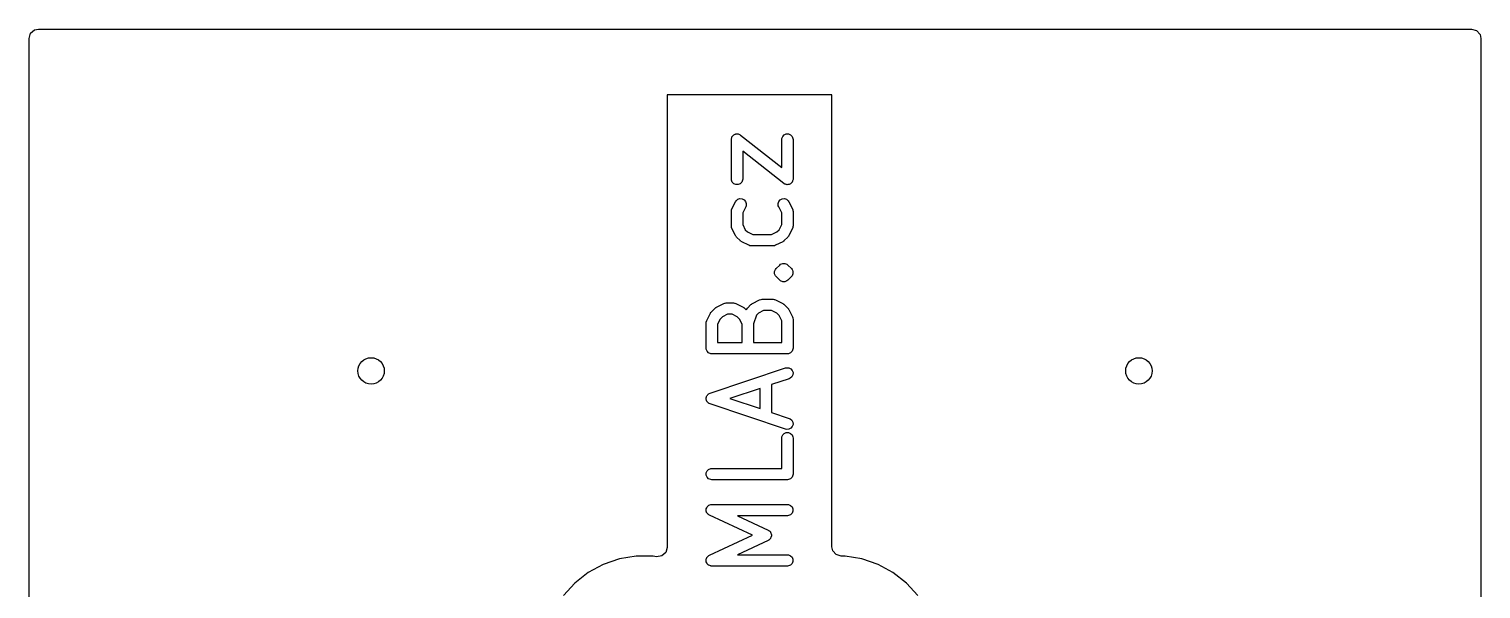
# Model space of a CAD drawing. Extents: x 0.22 to 0.99, y 0.22 to 1.78.
# Drawn here: x 0.222 to 0.978, y 1.486 to 1.778 of the extents above; entities that cross this region are included whole.
import ezdxf

# ---------------------------------------------------------------- set-up
doc = ezdxf.new("R2010")
doc.units = 0
doc.header["$MEASUREMENT"] = 0
doc.layers.add('BLACK', color=7, linetype='CONTINUOUS')

msp = doc.modelspace()

# ---------------------------------------------------------------- linework, layer by layer
at = {"layer": 'BLACK', "linetype": 'CONTINUOUS'}
for p, q in [((0.22261, 1.77593), (0.22468, 1.77773)), ((0.22468, 1.77773), (0.22671, 1.77817)), ((0.22671, 1.77817), (0.97329, 1.77817)), ((0.97329, 1.77817), (0.97593, 1.77739)), ((0.22183, 1.77329), (0.22261, 1.77593)), ((0.22183, 0.22671), (0.22183, 1.77329)), ((0.97593, 1.77739), (0.97773, 1.77532)), ((0.97773, 1.77532), (0.97817, 1.77329)), ((0.97817, 1.77329), (0.97817, 1.33835)), ((0.64009, 1.74382), (0.5543, 1.74382)), ((0.5543, 1.74382), (0.5543, 1.50802)), ((0.64009, 1.50837), (0.64009, 1.74382)), ((0.58768, 1.72083), (0.5877, 1.72091)), ((0.58769, 1.72077), (0.58768, 1.72083)), ((0.58768, 1.72061), (0.58769, 1.72077)), ((0.58768, 1.69998), (0.58768, 1.72061)), ((0.5877, 1.72091), (0.58773, 1.72118)), ((0.58773, 1.72118), (0.58789, 1.72155)), ((0.58789, 1.72155), (0.58799, 1.72194)), ((0.58799, 1.72194), (0.5881, 1.72208)), ((0.5881, 1.72208), (0.58817, 1.72225)), ((0.58817, 1.72225), (0.58846, 1.72253)), ((0.58846, 1.72253), (0.58871, 1.72285)), ((0.58871, 1.72285), (0.58886, 1.72294)), ((0.58886, 1.72294), (0.58899, 1.72306)), ((0.58899, 1.72306), (0.58936, 1.72322)), ((0.58936, 1.72322), (0.58971, 1.72341)), ((0.58971, 1.72341), (0.58989, 1.72343)), ((0.58989, 1.72343), (0.59005, 1.7235)), ((0.59005, 1.7235), (0.59045, 1.7235)), ((0.59045, 1.7235), (0.59085, 1.72355)), ((0.59085, 1.72355), (0.59103, 1.7235)), ((0.59103, 1.7235), (0.5912, 1.7235)), ((0.5912, 1.7235), (0.59158, 1.72335)), ((0.59158, 1.72335), (0.59196, 1.72324)), ((0.59196, 1.72324), (0.5922, 1.72309)), ((0.5922, 1.72309), (0.59227, 1.72306)), ((0.59227, 1.72306), (0.59231, 1.72302)), ((0.59231, 1.72302), (0.59245, 1.72293)), ((0.59245, 1.72293), (0.61392, 1.70606)), ((0.61392, 1.72061), (0.61398, 1.72118)), ((0.61392, 1.70606), (0.61392, 1.72061)), ((0.61398, 1.72118), (0.61442, 1.72225)), ((0.61442, 1.72225), (0.61523, 1.72306)), ((0.61523, 1.72306), (0.6163, 1.7235)), ((0.6163, 1.7235), (0.61745, 1.7235)), ((0.61745, 1.7235), (0.61852, 1.72306)), ((0.61852, 1.72306), (0.61933, 1.72225)), ((0.61933, 1.72225), (0.61977, 1.72118)), ((0.61977, 1.72118), (0.61983, 1.72061)), ((0.61983, 1.72061), (0.61983, 1.69998)), ((0.61505, 1.69766), (0.59358, 1.71453)), ((0.59358, 1.71453), (0.59358, 1.69998)), ((0.58773, 1.69941), (0.58768, 1.69998)), ((0.58817, 1.69834), (0.58773, 1.69941)), ((0.58899, 1.69753), (0.58817, 1.69834)), ((0.59005, 1.69709), (0.58899, 1.69753)), ((0.5912, 1.69709), (0.59005, 1.69709)), ((0.59227, 1.69753), (0.5912, 1.69709)), ((0.59308, 1.69834), (0.59227, 1.69753)), ((0.59352, 1.69941), (0.59308, 1.69834)), ((0.59358, 1.69998), (0.59352, 1.69941)), ((0.61519, 1.69757), (0.61505, 1.69766)), ((0.61523, 1.69753), (0.61519, 1.69757)), ((0.61531, 1.6975), (0.61523, 1.69753)), ((0.61554, 1.69735), (0.61531, 1.6975)), ((0.61593, 1.69724), (0.61554, 1.69735)), ((0.6163, 1.69709), (0.61593, 1.69724)), ((0.61648, 1.69709), (0.6163, 1.69709)), ((0.61665, 1.69704), (0.61648, 1.69709)), ((0.61705, 1.69709), (0.61665, 1.69704)), ((0.61745, 1.69709), (0.61705, 1.69709)), ((0.61762, 1.69716), (0.61745, 1.69709)), ((0.61779, 1.69718), (0.61762, 1.69716)), ((0.61814, 1.69737), (0.61779, 1.69718)), ((0.61852, 1.69753), (0.61814, 1.69737)), ((0.61864, 1.69765), (0.61852, 1.69753)), ((0.6188, 1.69774), (0.61864, 1.69765)), ((0.61905, 1.69806), (0.6188, 1.69774)), ((0.61933, 1.69834), (0.61905, 1.69806)), ((0.6194, 1.69851), (0.61933, 1.69834)), ((0.61951, 1.69865), (0.6194, 1.69851)), ((0.61962, 1.69904), (0.61951, 1.69865)), ((0.61977, 1.69941), (0.61962, 1.69904)), ((0.6198, 1.69968), (0.61977, 1.69941)), ((0.61982, 1.69976), (0.6198, 1.69968)), ((0.61983, 1.69998), (0.61981, 1.69982)), ((0.61981, 1.69982), (0.61982, 1.69976)), ((0.58799, 1.68443), (0.58986, 1.68818)), ((0.58986, 1.68818), (0.59017, 1.68867)), ((0.59017, 1.68867), (0.59104, 1.68943)), ((0.59104, 1.68943), (0.59213, 1.68979)), ((0.59213, 1.68979), (0.59328, 1.68971)), ((0.59328, 1.68971), (0.59431, 1.68919)), ((0.59431, 1.68919), (0.59507, 1.68832)), ((0.59507, 1.68832), (0.59543, 1.68723)), ((0.59543, 1.68723), (0.59535, 1.68608)), ((0.61207, 1.68723), (0.61243, 1.68832)), ((0.61215, 1.68608), (0.61207, 1.68723)), ((0.61243, 1.68832), (0.61319, 1.68919)), ((0.61319, 1.68919), (0.61422, 1.68971)), ((0.61422, 1.68971), (0.61537, 1.68979)), ((0.61537, 1.68979), (0.61646, 1.68943)), ((0.61646, 1.68943), (0.61733, 1.68867)), ((0.61733, 1.68867), (0.61764, 1.68818)), ((0.61764, 1.68818), (0.61952, 1.68443)), ((0.58768, 1.68311), (0.58773, 1.68369)), ((0.58768, 1.67561), (0.58768, 1.68311)), ((0.58773, 1.68369), (0.58777, 1.68379)), ((0.58777, 1.68379), (0.58778, 1.68389)), ((0.58778, 1.68389), (0.58799, 1.68443)), ((0.59514, 1.68554), (0.59358, 1.68241)), ((0.59358, 1.68241), (0.59358, 1.67631)), ((0.59535, 1.68608), (0.59514, 1.68554)), ((0.61236, 1.68554), (0.61215, 1.68608)), ((0.61392, 1.68241), (0.61236, 1.68554)), ((0.61392, 1.67631), (0.61392, 1.68241)), ((0.61952, 1.68443), (0.61972, 1.68389)), ((0.61972, 1.68389), (0.61973, 1.68379)), ((0.61973, 1.68379), (0.61977, 1.68369)), ((0.61977, 1.68369), (0.61983, 1.68311)), ((0.61983, 1.68311), (0.61983, 1.67561)), ((0.58773, 1.67504), (0.58768, 1.67561)), ((0.58777, 1.67494), (0.58773, 1.67504)), ((0.58778, 1.67483), (0.58777, 1.67494)), ((0.58799, 1.67429), (0.58778, 1.67483)), ((0.58986, 1.67054), (0.58799, 1.67429)), ((0.59358, 1.67631), (0.59493, 1.67361)), ((0.59493, 1.67361), (0.59613, 1.67241)), ((0.59613, 1.67241), (0.59882, 1.67107)), ((0.60868, 1.67107), (0.61138, 1.67241)), ((0.61138, 1.67241), (0.61257, 1.67361)), ((0.61257, 1.67361), (0.61392, 1.67631)), ((0.61952, 1.67429), (0.61764, 1.67054)), ((0.61972, 1.67483), (0.61952, 1.67429)), ((0.61973, 1.67494), (0.61972, 1.67483)), ((0.61977, 1.67504), (0.61973, 1.67494)), ((0.61983, 1.67561), (0.61977, 1.67504)), ((0.59002, 1.67029), (0.58986, 1.67054)), ((0.59005, 1.67022), (0.59002, 1.67029)), ((0.59011, 1.67014), (0.59005, 1.67022)), ((0.59017, 1.67005), (0.59011, 1.67014)), ((0.59023, 1.67), (0.59017, 1.67005)), ((0.59041, 1.66977), (0.59023, 1.67)), ((0.59229, 1.6679), (0.59041, 1.66977)), ((0.59252, 1.66771), (0.59229, 1.6679)), ((0.59257, 1.66766), (0.59252, 1.66771)), ((0.59266, 1.6676), (0.59257, 1.66766)), ((0.59274, 1.66753), (0.59266, 1.6676)), ((0.59281, 1.6675), (0.59274, 1.66753)), ((0.59306, 1.66735), (0.59281, 1.6675)), ((0.59681, 1.66547), (0.59306, 1.66735)), ((0.59735, 1.66527), (0.59681, 1.66547)), ((0.59745, 1.66526), (0.59735, 1.66527)), ((0.59755, 1.66522), (0.59745, 1.66526)), ((0.59813, 1.66516), (0.59755, 1.66522)), ((0.60938, 1.66516), (0.59813, 1.66516)), ((0.59882, 1.67107), (0.60868, 1.67107)), ((0.60995, 1.66522), (0.60938, 1.66516)), ((0.61005, 1.66526), (0.60995, 1.66522)), ((0.61016, 1.66527), (0.61005, 1.66526)), ((0.6107, 1.66547), (0.61016, 1.66527)), ((0.61445, 1.66735), (0.6107, 1.66547)), ((0.61469, 1.6675), (0.61445, 1.66735)), ((0.61477, 1.66753), (0.61469, 1.6675)), ((0.61485, 1.6676), (0.61477, 1.66753)), ((0.61494, 1.66766), (0.61485, 1.6676)), ((0.61499, 1.66771), (0.61494, 1.66766)), ((0.61521, 1.6679), (0.61499, 1.66771)), ((0.61709, 1.66977), (0.61521, 1.6679)), ((0.61727, 1.67), (0.61709, 1.66977)), ((0.61733, 1.67005), (0.61727, 1.67)), ((0.61739, 1.67014), (0.61733, 1.67005)), ((0.61746, 1.67022), (0.61739, 1.67014)), ((0.61748, 1.67029), (0.61746, 1.67022)), ((0.61764, 1.67054), (0.61748, 1.67029)), ((0.61023, 1.65182), (0.61053, 1.65254)), ((0.61023, 1.65066), (0.61023, 1.65182)), ((0.61067, 1.6496), (0.61023, 1.65066)), ((0.61053, 1.65254), (0.61067, 1.65288)), ((0.61067, 1.65288), (0.61104, 1.65333)), ((0.61067, 1.65288), (0.61067, 1.65288)), ((0.61104, 1.64915), (0.61067, 1.6496)), ((0.61067, 1.6496), (0.61067, 1.6496)), ((0.61104, 1.65333), (0.61291, 1.6552)), ((0.61291, 1.64728), (0.61104, 1.64915)), ((0.61291, 1.6552), (0.61336, 1.65557)), ((0.61336, 1.65557), (0.61442, 1.65601)), ((0.61442, 1.65601), (0.61558, 1.65601)), ((0.61558, 1.65601), (0.61664, 1.65557)), ((0.61664, 1.65557), (0.61664, 1.65557)), ((0.61664, 1.65557), (0.61709, 1.6552)), ((0.61709, 1.6552), (0.61896, 1.65333)), ((0.61896, 1.64915), (0.61709, 1.64728)), ((0.61896, 1.65333), (0.61933, 1.65288)), ((0.61933, 1.6496), (0.61896, 1.64915)), ((0.61933, 1.65288), (0.61947, 1.65254)), ((0.61977, 1.65066), (0.61933, 1.6496)), ((0.61947, 1.65254), (0.61977, 1.65182)), ((0.61977, 1.65182), (0.61977, 1.65066)), ((0.61336, 1.64691), (0.61291, 1.64728)), ((0.61442, 1.64647), (0.61336, 1.64691)), ((0.61558, 1.64647), (0.61442, 1.64647)), ((0.61664, 1.64691), (0.61558, 1.64647)), ((0.61709, 1.64728), (0.61664, 1.64691)), ((0.57993, 1.63326), (0.58368, 1.63513)), ((0.58368, 1.63513), (0.58422, 1.63534)), ((0.58422, 1.63534), (0.58433, 1.63535)), ((0.58433, 1.63535), (0.58443, 1.63539)), ((0.58443, 1.63539), (0.585, 1.63545)), ((0.585, 1.63545), (0.58875, 1.63545)), ((0.58875, 1.63545), (0.58933, 1.63539)), ((0.58933, 1.63539), (0.58943, 1.63535)), ((0.58943, 1.63535), (0.58953, 1.63534)), ((0.58953, 1.63534), (0.59007, 1.63513)), ((0.59007, 1.63513), (0.59382, 1.63326)), ((0.59604, 1.63271), (0.59791, 1.63458)), ((0.59791, 1.63458), (0.59814, 1.63477)), ((0.59814, 1.63477), (0.59819, 1.63483)), ((0.59819, 1.63483), (0.59828, 1.63488)), ((0.59828, 1.63488), (0.59836, 1.63495)), ((0.59836, 1.63495), (0.59843, 1.63498)), ((0.59843, 1.63498), (0.59868, 1.63513)), ((0.59868, 1.63513), (0.60243, 1.63701)), ((0.60243, 1.63701), (0.60297, 1.63722)), ((0.60297, 1.63722), (0.60308, 1.63722)), ((0.60308, 1.63722), (0.60318, 1.63726)), ((0.60318, 1.63726), (0.60375, 1.63732)), ((0.60375, 1.63732), (0.60938, 1.63732)), ((0.60938, 1.63732), (0.60995, 1.63726)), ((0.60995, 1.63726), (0.61005, 1.63722)), ((0.61005, 1.63722), (0.61016, 1.63722)), ((0.61016, 1.63722), (0.6107, 1.63701)), ((0.6107, 1.63701), (0.61445, 1.63513)), ((0.61445, 1.63513), (0.61469, 1.63498)), ((0.61469, 1.63498), (0.61477, 1.63495)), ((0.61477, 1.63495), (0.61485, 1.63488)), ((0.61485, 1.63488), (0.61494, 1.63483)), ((0.61494, 1.63483), (0.61499, 1.63477)), ((0.61499, 1.63477), (0.61521, 1.63458)), ((0.61521, 1.63458), (0.61709, 1.63271)), ((0.57466, 1.62577), (0.57486, 1.62631)), ((0.57486, 1.62631), (0.57674, 1.63006)), ((0.57674, 1.63006), (0.57689, 1.63031)), ((0.57689, 1.63031), (0.57692, 1.63038)), ((0.57692, 1.63038), (0.57699, 1.63046)), ((0.57699, 1.63046), (0.57705, 1.63055)), ((0.57705, 1.63055), (0.57711, 1.6306)), ((0.57711, 1.6306), (0.57729, 1.63083)), ((0.57729, 1.63083), (0.57917, 1.63271)), ((0.57917, 1.63271), (0.57939, 1.63289)), ((0.57939, 1.63289), (0.57944, 1.63295)), ((0.57944, 1.63295), (0.57953, 1.63301)), ((0.57953, 1.63301), (0.57961, 1.63307)), ((0.57961, 1.63307), (0.57969, 1.6331)), ((0.57969, 1.6331), (0.57993, 1.63326)), ((0.58181, 1.62699), (0.58046, 1.6243)), ((0.583, 1.62819), (0.58181, 1.62699)), ((0.5857, 1.62954), (0.583, 1.62819)), ((0.58806, 1.62954), (0.5857, 1.62954)), ((0.59075, 1.62819), (0.58806, 1.62954)), ((0.59195, 1.62699), (0.59075, 1.62819)), ((0.5933, 1.6243), (0.59195, 1.62699)), ((0.59382, 1.63326), (0.59407, 1.6331)), ((0.59407, 1.6331), (0.59414, 1.63307)), ((0.59414, 1.63307), (0.59422, 1.63301)), ((0.59422, 1.63301), (0.59431, 1.63295)), ((0.59431, 1.63295), (0.59436, 1.63289)), ((0.59436, 1.63289), (0.59459, 1.63271)), ((0.59459, 1.63271), (0.59546, 1.63184)), ((0.59546, 1.63184), (0.59556, 1.63208)), ((0.59556, 1.63208), (0.59563, 1.63216)), ((0.59563, 1.63216), (0.59567, 1.63226)), ((0.59567, 1.63226), (0.59604, 1.63271)), ((0.60071, 1.62902), (0.59921, 1.62451)), ((0.60175, 1.63007), (0.60071, 1.62902)), ((0.60445, 1.63141), (0.60175, 1.63007)), ((0.60868, 1.63141), (0.60445, 1.63141)), ((0.61138, 1.63007), (0.60868, 1.63141)), ((0.61257, 1.62887), (0.61138, 1.63007)), ((0.61392, 1.62617), (0.61257, 1.62887)), ((0.61392, 1.61482), (0.61392, 1.62617)), ((0.61709, 1.63271), (0.61727, 1.63248)), ((0.61727, 1.63248), (0.61733, 1.63243)), ((0.61733, 1.63243), (0.61739, 1.63234)), ((0.61739, 1.63234), (0.61746, 1.63226)), ((0.61746, 1.63226), (0.61748, 1.63219)), ((0.61748, 1.63219), (0.61764, 1.63194)), ((0.61764, 1.63194), (0.61952, 1.62819)), ((0.61952, 1.62819), (0.61972, 1.62765)), ((0.61972, 1.62765), (0.61973, 1.62754)), ((0.61973, 1.62754), (0.61977, 1.62744)), ((0.61977, 1.62744), (0.61983, 1.62687)), ((0.61983, 1.62687), (0.61983, 1.61187)), ((0.57455, 1.62499), (0.57461, 1.62557)), ((0.57455, 1.61187), (0.57455, 1.62499)), ((0.57461, 1.62557), (0.57465, 1.62567)), ((0.57465, 1.62567), (0.57466, 1.62577)), ((0.58046, 1.6243), (0.58046, 1.61482)), ((0.5933, 1.61482), (0.5933, 1.6243)), ((0.59921, 1.62451), (0.59921, 1.61482)), ((0.57461, 1.61129), (0.57455, 1.61187)), ((0.57505, 1.61023), (0.57461, 1.61129)), ((0.58046, 1.61482), (0.5933, 1.61482)), ((0.59921, 1.61482), (0.61392, 1.61482)), ((0.61977, 1.61129), (0.61933, 1.61023)), ((0.61983, 1.61187), (0.61977, 1.61129)), ((0.57586, 1.60942), (0.57505, 1.61023)), ((0.57693, 1.60897), (0.57586, 1.60942)), ((0.5775, 1.60892), (0.57693, 1.60897)), ((0.61687, 1.60892), (0.5775, 1.60892)), ((0.61745, 1.60897), (0.61687, 1.60892)), ((0.61852, 1.60942), (0.61745, 1.60897)), ((0.61933, 1.61023), (0.61852, 1.60942)), ((0.57657, 1.58842), (0.61594, 1.60155)), ((0.61781, 1.59595), (0.60858, 1.59287)), ((0.61594, 1.60155), (0.61651, 1.60168)), ((0.61651, 1.60168), (0.61765, 1.60159)), ((0.61765, 1.60159), (0.61869, 1.60108)), ((0.61834, 1.59618), (0.61781, 1.59595)), ((0.61921, 1.59694), (0.61834, 1.59618)), ((0.61869, 1.60108), (0.61944, 1.60021)), ((0.61972, 1.59797), (0.61921, 1.59694)), ((0.61944, 1.60021), (0.6198, 1.59912)), ((0.6198, 1.59912), (0.61972, 1.59797)), ((0.57604, 1.58819), (0.57657, 1.58842)), ((0.60267, 1.5909), (0.58684, 1.58562)), ((0.60267, 1.58035), (0.60267, 1.5909)), ((0.60858, 1.59287), (0.60858, 1.57838)), ((0.57458, 1.58599), (0.57464, 1.58619)), ((0.5746, 1.58562), (0.57458, 1.58599)), ((0.57458, 1.58525), (0.5746, 1.58562)), ((0.57464, 1.58505), (0.57458, 1.58525)), ((0.57464, 1.58619), (0.57466, 1.5864)), ((0.57466, 1.58484), (0.57464, 1.58505)), ((0.57466, 1.5864), (0.57482, 1.58673)), ((0.57482, 1.58451), (0.57466, 1.58484)), ((0.57482, 1.58673), (0.57494, 1.58709)), ((0.57494, 1.58416), (0.57482, 1.58451)), ((0.57494, 1.58709), (0.57508, 1.58725)), ((0.57508, 1.584), (0.57494, 1.58416)), ((0.57508, 1.58725), (0.57517, 1.58743)), ((0.57517, 1.58381), (0.57508, 1.584)), ((0.57517, 1.58743), (0.57545, 1.58768)), ((0.57545, 1.58357), (0.57517, 1.58381)), ((0.57545, 1.58768), (0.57569, 1.58796)), ((0.57569, 1.58329), (0.57545, 1.58357)), ((0.57569, 1.58796), (0.57588, 1.58805)), ((0.57588, 1.5832), (0.57569, 1.58329)), ((0.57588, 1.58805), (0.57604, 1.58819)), ((0.57604, 1.58306), (0.57588, 1.5832)), ((0.57657, 1.58282), (0.57604, 1.58306)), ((0.61594, 1.5697), (0.57657, 1.58282)), ((0.58684, 1.58562), (0.60267, 1.58035)), ((0.60858, 1.57838), (0.61781, 1.5753)), ((0.61781, 1.5753), (0.61834, 1.57507)), ((0.61834, 1.57507), (0.61921, 1.57431)), ((0.61921, 1.57431), (0.61972, 1.57328)), ((0.61972, 1.57328), (0.6198, 1.57213)), ((0.61398, 1.56558), (0.61442, 1.56664)), ((0.61442, 1.56664), (0.61523, 1.56746)), ((0.61523, 1.56746), (0.6163, 1.5679)), ((0.61651, 1.56957), (0.61594, 1.5697)), ((0.6163, 1.5679), (0.61745, 1.5679)), ((0.61765, 1.56965), (0.61651, 1.56957)), ((0.61745, 1.5679), (0.61852, 1.56746)), ((0.61869, 1.57017), (0.61765, 1.56965)), ((0.61852, 1.56746), (0.61933, 1.56664)), ((0.61944, 1.57104), (0.61869, 1.57017)), ((0.61933, 1.56664), (0.61977, 1.56558)), ((0.6198, 1.57213), (0.61944, 1.57104)), ((0.61392, 1.565), (0.61398, 1.56558)), ((0.61392, 1.54921), (0.61392, 1.565)), ((0.61977, 1.56558), (0.61983, 1.565)), ((0.61983, 1.565), (0.61983, 1.54625)), ((0.57461, 1.54683), (0.57505, 1.54789)), ((0.57461, 1.54568), (0.57461, 1.54683)), ((0.57505, 1.54461), (0.57461, 1.54568)), ((0.57505, 1.54789), (0.57586, 1.54871)), ((0.57586, 1.5438), (0.57505, 1.54461)), ((0.57586, 1.54871), (0.57693, 1.54915)), ((0.57693, 1.54336), (0.57586, 1.5438)), ((0.57693, 1.54915), (0.5775, 1.54921)), ((0.5775, 1.5433), (0.57693, 1.54336)), ((0.5775, 1.54921), (0.61392, 1.54921)), ((0.61687, 1.5433), (0.5775, 1.5433)), ((0.61745, 1.54336), (0.61687, 1.5433)), ((0.61852, 1.5438), (0.61745, 1.54336)), ((0.61933, 1.54461), (0.61852, 1.5438)), ((0.61977, 1.54568), (0.61933, 1.54461)), ((0.61983, 1.54625), (0.61977, 1.54568)), ((0.57461, 1.52808), (0.57463, 1.52814)), ((0.57461, 1.52757), (0.57461, 1.52808)), ((0.57463, 1.52814), (0.57464, 1.52821)), ((0.57464, 1.52821), (0.57485, 1.52867)), ((0.57485, 1.52867), (0.57505, 1.52915)), ((0.57505, 1.52915), (0.5751, 1.52919)), ((0.5751, 1.52919), (0.57512, 1.52925)), ((0.57512, 1.52925), (0.5755, 1.5296)), ((0.5755, 1.5296), (0.57586, 1.52996)), ((0.57586, 1.52996), (0.57593, 1.52999)), ((0.57593, 1.52999), (0.57597, 1.53003)), ((0.57597, 1.53003), (0.57646, 1.53021)), ((0.57646, 1.53021), (0.57693, 1.5304)), ((0.57693, 1.5304), (0.57702, 1.53041)), ((0.57702, 1.53041), (0.57706, 1.53042)), ((0.57706, 1.53042), (0.57713, 1.53042)), ((0.57713, 1.53042), (0.5775, 1.53046)), ((0.5775, 1.53046), (0.61687, 1.53046)), ((0.61687, 1.53046), (0.61745, 1.5304)), ((0.61745, 1.5304), (0.61852, 1.52996)), ((0.61852, 1.52996), (0.61933, 1.52915)), ((0.61933, 1.52915), (0.61977, 1.52808)), ((0.61977, 1.52808), (0.61977, 1.52693)), ((0.57459, 1.52706), (0.57461, 1.52757)), ((0.57461, 1.527), (0.57459, 1.52706)), ((0.57461, 1.52693), (0.57461, 1.527)), ((0.5748, 1.52646), (0.57461, 1.52693)), ((0.57498, 1.52597), (0.5748, 1.52646)), ((0.57502, 1.52593), (0.57498, 1.52597)), ((0.57505, 1.52587), (0.57502, 1.52593)), ((0.57541, 1.5255), (0.57505, 1.52587)), ((0.57576, 1.52513), (0.57541, 1.5255)), ((0.57584, 1.52508), (0.57576, 1.52513)), ((0.57586, 1.52505), (0.57584, 1.52508)), ((0.57593, 1.52502), (0.57586, 1.52505)), ((0.57626, 1.52483), (0.57593, 1.52502)), ((0.59864, 1.51438), (0.57626, 1.52483)), ((0.61687, 1.52455), (0.59081, 1.52455)), ((0.59081, 1.52455), (0.60687, 1.51706)), ((0.61745, 1.52461), (0.61687, 1.52455)), ((0.61852, 1.52505), (0.61745, 1.52461)), ((0.61933, 1.52587), (0.61852, 1.52505)), ((0.61977, 1.52693), (0.61933, 1.52587)), ((0.57626, 1.50393), (0.59864, 1.51438)), ((0.60687, 1.51706), (0.60709, 1.51693)), ((0.60709, 1.51693), (0.60716, 1.51691)), ((0.60716, 1.51691), (0.60721, 1.51686)), ((0.60721, 1.51686), (0.60737, 1.51676)), ((0.60737, 1.51676), (0.60768, 1.51643)), ((0.60768, 1.51643), (0.60801, 1.51613)), ((0.60801, 1.51613), (0.60806, 1.51601)), ((0.60806, 1.51275), (0.60801, 1.51264)), ((0.60806, 1.51601), (0.60815, 1.51591)), ((0.60815, 1.51285), (0.60806, 1.51275)), ((0.60815, 1.51591), (0.6083, 1.51549)), ((0.6083, 1.51327), (0.60815, 1.51285)), ((0.6083, 1.51549), (0.60849, 1.51509)), ((0.60849, 1.51368), (0.6083, 1.51327)), ((0.60849, 1.51509), (0.6085, 1.51495)), ((0.6085, 1.51381), (0.60849, 1.51368)), ((0.6085, 1.51495), (0.60854, 1.51483)), ((0.60854, 1.51393), (0.6085, 1.51381)), ((0.60854, 1.51483), (0.60852, 1.51438)), ((0.60852, 1.51438), (0.60854, 1.51393)), ((0.55353, 1.50538), (0.55145, 1.50358)), ((0.5543, 1.50802), (0.55353, 1.50538)), ((0.60687, 1.51171), (0.59081, 1.50421)), ((0.60709, 1.51183), (0.60687, 1.51171)), ((0.60716, 1.51186), (0.60709, 1.51183)), ((0.60721, 1.5119), (0.60716, 1.51186)), ((0.60737, 1.512), (0.60721, 1.5119)), ((0.60768, 1.51233), (0.60737, 1.512)), ((0.60801, 1.51264), (0.60768, 1.51233)), ((0.64053, 1.50634), (0.64009, 1.50837)), ((0.64233, 1.50426), (0.64053, 1.50634)), ((0.52096, 1.49915), (0.51317, 1.49493)), ((0.52934, 1.50203), (0.52096, 1.49915)), ((0.52096, 1.49915), (0.52096, 1.49915)), ((0.53809, 1.50348), (0.52934, 1.50203)), ((0.54695, 1.50348), (0.53809, 1.50348)), ((0.54862, 1.50321), (0.54695, 1.50348)), ((0.54695, 1.50348), (0.54695, 1.50348)), ((0.54873, 1.50319), (0.54862, 1.50321)), ((0.55145, 1.50358), (0.54873, 1.50319)), ((0.57459, 1.50171), (0.57461, 1.50177)), ((0.57461, 1.5012), (0.57459, 1.50171)), ((0.57461, 1.50184), (0.5748, 1.50231)), ((0.57461, 1.50177), (0.57461, 1.50184)), ((0.57461, 1.50068), (0.57461, 1.5012)), ((0.57463, 1.50062), (0.57461, 1.50068)), ((0.57464, 1.50056), (0.57463, 1.50062)), ((0.57485, 1.50009), (0.57464, 1.50056)), ((0.5748, 1.50231), (0.57498, 1.50279)), ((0.57505, 1.49962), (0.57485, 1.50009)), ((0.57498, 1.50279), (0.57502, 1.50284)), ((0.57502, 1.50284), (0.57505, 1.5029)), ((0.57505, 1.5029), (0.57541, 1.50326)), ((0.5751, 1.49957), (0.57505, 1.49962)), ((0.57512, 1.49951), (0.5751, 1.49957)), ((0.5755, 1.49917), (0.57512, 1.49951)), ((0.57541, 1.50326), (0.57576, 1.50364)), ((0.57586, 1.4988), (0.5755, 1.49917)), ((0.57576, 1.50364), (0.57584, 1.50369)), ((0.57584, 1.50369), (0.57586, 1.50371)), ((0.57586, 1.50371), (0.57593, 1.50374)), ((0.57593, 1.49878), (0.57586, 1.4988)), ((0.57593, 1.50374), (0.57626, 1.50393)), ((0.57597, 1.49873), (0.57593, 1.49878)), ((0.57646, 1.49856), (0.57597, 1.49873)), ((0.57693, 1.49836), (0.57646, 1.49856)), ((0.57702, 1.49835), (0.57693, 1.49836)), ((0.57706, 1.49834), (0.57702, 1.49835)), ((0.57713, 1.49834), (0.57706, 1.49834)), ((0.5775, 1.49831), (0.57713, 1.49834)), ((0.61687, 1.49831), (0.5775, 1.49831)), ((0.59081, 1.50421), (0.61687, 1.50421)), ((0.61687, 1.50421), (0.61745, 1.50416)), ((0.61745, 1.49836), (0.61687, 1.49831)), ((0.61745, 1.50416), (0.61852, 1.50371)), ((0.61852, 1.4988), (0.61745, 1.49836)), ((0.61852, 1.50371), (0.61933, 1.5029)), ((0.61933, 1.49962), (0.61852, 1.4988)), ((0.61933, 1.5029), (0.61977, 1.50184)), ((0.61977, 1.50068), (0.61933, 1.49962)), ((0.61977, 1.50184), (0.61977, 1.50068)), ((0.64497, 1.50348), (0.64233, 1.50426)), ((0.64695, 1.50348), (0.64497, 1.50348)), ((0.65569, 1.50203), (0.64695, 1.50348)), ((0.66408, 1.49915), (0.65569, 1.50203)), ((0.67187, 1.49493), (0.66408, 1.49915)), ((0.66408, 1.49915), (0.66408, 1.49915)), ((0.66408, 1.49915), (0.66408, 1.49915)), ((0.66408, 1.49915), (0.66408, 1.49915)), ((0.66408, 1.49915), (0.66408, 1.49915)), ((0.51317, 1.49493), (0.50617, 1.48948)), ((0.51317, 1.49493), (0.51317, 1.49493)), ((0.67887, 1.48948), (0.67187, 1.49493)), ((0.67187, 1.49493), (0.67187, 1.49493)), ((0.50617, 1.48948), (0.50017, 1.48296)), ((0.50617, 1.48948), (0.50617, 1.48948)), ((0.68487, 1.48296), (0.67887, 1.48948)), ((0.67887, 1.48948), (0.67887, 1.48948))]:
    msp.add_line(p, q, dxfattribs=at)
at = {"layer": 'BLACK'}
for centre in [(0.4, 1.6), (0.8, 1.6)]:
    msp.add_circle(centre, 0.00689, dxfattribs=at)

doc.saveas('drawing.dxf')
